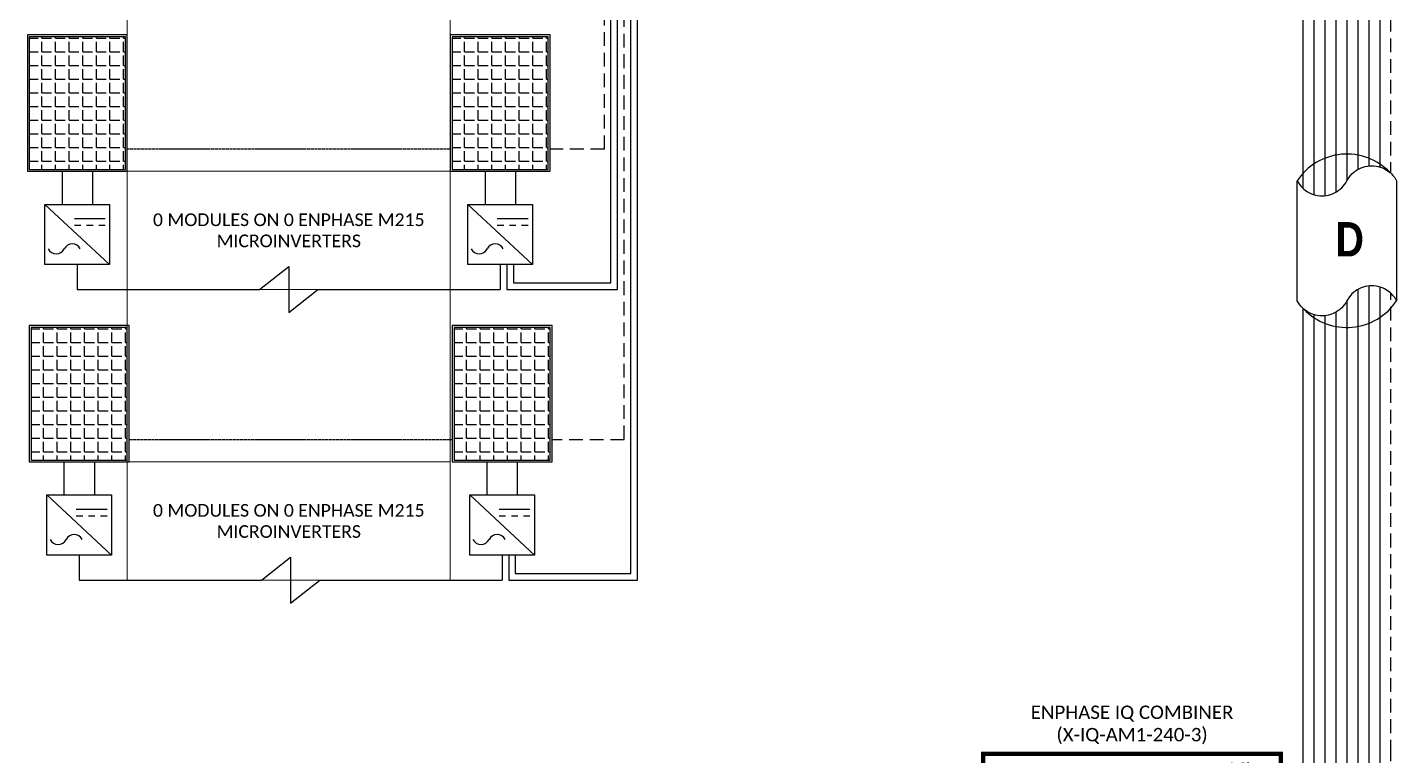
# Model space of a CAD drawing. Header units: feet. Extents: x 24463 to 25062, y 15298 to 15875.
# Drawn here: x 24687.9 to 25061.5, y 15496.9 to 15695.4 of the extents above; entities that cross this region are included whole.
import ezdxf

# ---------------------------------------------------------------- set-up
doc = ezdxf.new("R2010")
doc.units = ezdxf.units.FT
doc.header["$MEASUREMENT"] = 0
doc.linetypes.add('DASHED', pattern=[0.75, 0.5, -0.25])
doc.linetypes.add('HIDDEN', pattern=[0.375, 0.25, -0.125])
for name, color, linetype in [('E - MODULE', 7, 'Continuous'), ('ONE LINE BLOCKS', 7, 'Continuous'), ('TABLES', 7, 'Continuous'), ('TEXT', 7, 'Continuous'), ('Z - TITLEBLOCK TXT', 7, 'Continuous')]:
    doc.layers.add(name, color=color, linetype=linetype)
doc.styles.add('ONE LINE TXT', font='techb___.ttf')
doc.styles.get("Standard").update_dxf_attribs({"font": 'calibri.ttf'})

# ---------------------------------------------------------------- blocks, each defined once
blk = doc.blocks.new('*T27')
at = {"layer": 'Defpoints', "color": 8, "linetype": 'ByBlock', "lineweight": 0, "transparency": 16777216}
for p, q in [((0, 0), (88.16386767174117, 0)), ((0, 0), (0, -330.2104453285792)), ((88.16386767174117, 0), (88.16386767174117, -330.2104453285792)), ((0, -41.07609801769286), (88.16386767174117, -41.07609801769286)), ((0, -59.23865719003152), (88.16386767174117, -59.23865719003152)), ((0, -91.46009300948572), (88.16386767174117, -91.46009300948572)), ((0, -138.9917883161197), (88.16386767174117, -138.9917883161197)), ((0, -171.2132241355685), (88.16386767174117, -171.2132241355685)), ((0, -218.7449194422024), (88.16386767174117, -218.7449194422024)), ((0, -250.9663552616548), (88.16386767174117, -250.9663552616548)), ((0, -297.9890095091287), (88.16386767174117, -297.9890095091287)), ((0, -330.2104453285792), (88.16386767174117, -330.2104453285792))]:
    blk.add_line(p, q, dxfattribs=at)
at = {"color": 0, "linetype": 'Continuous', "transparency": 16777216, "char_height": 3.454398339822651, "width": 83.57399169750818, "attachment_point": 5}
for s, insert in [('{\\fCalibri|b0|i0|c0;SOLAR MODULES MOUNTED TO ROOF ON 0 ARRAYS^J0 - 0W MODULES^J0 - ENPHASE M215 MICROINVERTERS', (44.08193383587059, -20.53804900884643)), ('{\\fCalibri|b0|i0|c0;', (44.08193383587059, -50.15737760386401)), ('{\\fCalibri|b0|i0|c0;0 MODULES ON 0 ENPHASE M215 MICROINVERTERS', (44.08193383587059, -75.34937509975862)), ('{\\fCalibri|b0|i0|c0;', (44.08193383587059, -115.2259406628018)), ('{\\fCalibri|b0|i0|c0;0 MODULES ON 0 ENPHASE M215 MICROINVERTERS', (44.08193383587059, -155.1025062258432)), ('{\\fCalibri|b0|i0|c0;', (44.08193383587059, -194.9790717888845)), ('{\\fCalibri|b0|i0|c0;0 MODULES ON 0 ENPHASE M215 MICROINVERTERS', (44.08193383587059, -234.8556373519295)), ('{\\fCalibri|b0|i0|c0;', (44.08193383587059, -274.4776823853917)), ('{\\fCalibri|b0|i0|c0;0 MODULES ON 0 ENPHASE M215 MICROINVERTERS', (44.08193383587059, -314.0997274188539))]:
    blk.add_mtext(s, dxfattribs=dict(at, insert=insert))
blk = doc.blocks.new('*U24')
at = {"color": 7}
blk.add_wipeout([(-13.5741437177985, -16.35893752202906), (-13.574143717798504, 16.358937523127132), (-13.043193926316887, 15.491452446324232), (-13.043193926298278, 15.491452446296314), (-13.043193926298278, 15.491452446296314), (-12.573173934166997, 14.89306314283862), (-12.15619393923116, 14.450684018210936), (-11.781189138498382, 14.107131829761023), (-11.380345833768159, 13.789112994710145), (-10.745075029558253, 13.354632677244105), (-10.236323796422623, 13.07541902856628), (-9.68648835202235, 12.823988974860818), (-9.128535063469078, 12.622247929027168), (-8.548703194945647, 12.459266146270572), (-7.974217223778215, 12.346294834471692), (-7.390425431274021, 12.277318041655654), (-6.7831710891864265, 12.25449416280383), (-6.194825384101447, 12.277318041655654), (-5.595193895681183, 12.347718456689279), (-5.020806922632749, 12.461286771359305), (-4.436025149117663, 12.623487858060791), (-3.8910406115900478, 12.825412597078405), (-3.3374432394260793, 13.073765789859436), (-2.8186931982556, 13.361383401978074), (-2.3612229806574714, 13.66489047502131), (-2.042251104190255, 13.905482630524006), (-1.855243694318844, 14.05082986705252), (-1.3940115489337543, 14.465746859784431), (-1.0377173889888542, 14.85953913568131), (-0.6790472746322324, 15.300862024468636), (-0.32483207478391773, 15.801058580623696), (-1.3556907273184383e-12, 16.3589375230806), (0.32483207478353604, 16.916816465537508), (0.6790472746318498, 17.41701302169257), (1.037717388988468, 17.85833591047524), (1.3940115489333718, 18.25212818637212), (1.8552436943184614, 18.667045179108676), (2.042251104189871, 18.812392415632544), (2.3612229806570886, 19.05298457113524), (2.8186931982552172, 19.356491644183123), (3.3374432394233695, 19.644109256301768), (3.8910406115873357, 19.8924624490828), (4.43602514911728, 20.094387188100413), (5.020806922632369, 20.2565882748019), (5.595193895680798, 20.370156589471925), (6.194825384101063, 20.440557004505543), (6.783171089186043, 20.463380883357374), (7.390425431273638, 20.440557004505543), (7.974217223777832, 20.371580211689512), (8.548703194945263, 20.258608899890625), (9.128535063468696, 20.095627117129382), (9.68648835202197, 19.893886071300386), (10.236323796422242, 19.642456017594924), (10.745075029557873, 19.363242368917092), (11.380345833767779, 18.92876205145106), (11.781189138498, 18.61074321640018), (12.156193939230775, 18.26719102795027), (12.573173934166613, 17.824811903322576), (13.043193926297894, 17.22642259986489), (13.043193926297894, 17.22642259986489), (13.043193926316503, 17.226422599836972), (13.574143717800448, 16.358937523029418), (13.57414371780278, -16.358937523122478), (13.043193926321162, -15.491452446324228), (13.043193926304879, -15.49145244629631), (13.043193926304879, -15.49145244629631), (12.5731739341736, -14.893063142838624), (12.156193939237763, -14.450684018210936), (11.781189138502658, -14.107131829761023), (11.380345833774761, -13.789112994710141), (10.74507502956253, -13.354632677244108), (10.2363237964269, -13.07541902856628), (9.686488352026627, -12.823988974860818), (9.12853506347568, -12.622247929027164), (8.548703194952248, -12.459266146265922), (7.974217223782491, -12.346294834467038), (7.390425431280622, -12.277318041651004), (6.7831710891907, -12.254494162799176), (6.194825384105721, -12.277318041651004), (5.595193895687783, -12.347718456689279), (5.020806922637027, -12.461286771359305), (4.436025149121938, -12.623487858060788), (3.8910406115943204, -12.825412597078405), (3.337443239430354, -13.073765789854779), (2.8186931982598757, -13.361383401973423), (2.3612229806617426, -13.66489047502131), (2.042251104196855, -13.905482630524006), (1.8552436943231199, -14.050829867052524), (1.3940115489380267, -14.465746859784431), (1.0377173889931275, -14.859539135681306), (0.6790472746365038, -15.300862024468636), (0.32483207479051973, -15.801058580623696), (5.6271003734368475e-12, -16.358937523080602), (-0.32483207477926024, -16.916816465537504), (-0.6790472746275731, -17.41701302168791), (-1.0377173889818672, -17.858335910475244), (-1.394011548929095, -18.25212818637212), (-1.8552436943118593, -18.66704517910868), (-2.0422511041855955, -18.812392415632544), (-2.361222980652812, -19.05298457113524), (-2.8186931982509407, -19.356491644183127), (-3.3374432394190965, -19.644109256301768), (-3.8910406115830583, -19.892462449078145), (-4.436025149113005, -20.09438718809576), (-5.020806922625766, -20.256588274801896), (-5.595193895676523, -20.370156589471925), (-6.194825384096788, -20.440557004505546), (-6.783171089181765, -20.463380883357374), (-7.39042543126936, -20.440557004505546), (-7.97421722377123, -20.371580211689512), (-8.54870319494099, -20.258608899890625), (-9.128535063464422, -20.095627117129386), (-9.686488352017697, -19.893886071295732), (-10.23632379641797, -19.64245601759027), (-10.745075029553593, -19.363242368917096), (-11.380345833763503, -18.92876205144641), (-11.7811891384914, -18.610743216400177), (-12.156193939226501, -18.267191027950265), (-12.573173934162341, -17.824811903317926), (-13.043193926293618, -17.226422599860236), (-13.043193926293618, -17.226422599860236), (-13.043193926312231, -17.22642259983232), (-13.574143717793845, -16.358937523034072)], dxfattribs=at)
blk.add_lwpolyline([(-13.57414371779851, 16.35893752312722), (-13.04319392629864, 15.49145244629655), (-13.04319392629864, 15.49145244629655), (-13.04319392629864, 15.49145244629655), (-12.57317393416614, 14.89306314283849), (-12.15619393923006, 14.45068401821107), (-11.7811891384964, 14.10713182976067), (-11.38034583376735, 13.78911299470926), (-10.74507502955663, 13.35463267724354), (-10.23632379642116, 13.07541902856617), (-9.686488352020639, 12.82398897486069), (-9.128535063468263, 12.62224792902688), (-8.548703194944565, 12.45926614627073), (-7.974217223776038, 12.3462948344707), (-7.390425431273096, 12.27731804165575), (-6.783171089184721, 12.25449416280322), (-6.194825384100044, 12.27731804165575), (-5.59519389568012, 12.3477184566892), (-5.020806922630686, 12.46128677135894), (-4.436025149116124, 12.62348785805987), (-3.891040611587371, 12.82541259707779), (-3.337443239423371, 13.07376578985879), (-2.818693198254317, 13.36138340197761), (-2.361222980655676, 13.66489047502098), (-2.042251104189113, 13.90548263052381), (-1.855243694316886, 14.05082986705246), (-1.394011548932359, 14.46574685978404), (-1.037717388986624, 14.85953913568085), (-0.6790472746309291, 15.30086202446779), (-0.3248320747827013, 15.80105858062307), (-3.63241381930548e-15, 16.3589375230796), (0.3248320747826939, 16.91681646553753), (0.6790472746309218, 17.41701302169281), (1.037717388992219, 17.85833591047555), (1.394011548932352, 18.25212818637235), (1.855243694322481, 18.66704517910813), (2.042251104189105, 18.81239241563258), (2.361222980661272, 19.05298457113541), (2.818693198254309, 19.35649164418299), (3.337443239423364, 19.64410925630181), (3.891040611587365, 19.89246244908281), (4.436025149121718, 20.09438718810073), (5.020806922636281, 20.25658827480166), (5.595193895680112, 20.3701565894714), (6.194825384100037, 20.44055700450485), (6.783171089190317, 20.46338088335738), (7.390425431273089, 20.44055700450485), (7.974217223781634, 20.3715802116885), (8.548703194944558, 20.25860889988986), (9.128535063468256, 20.09562711712952), (9.686488352026235, 19.89388607129991), (10.23632379642116, 19.64245601759442), (10.74507502956223, 19.36324236891706), (11.38034583376734, 18.92876205145134), (11.781189138502, 18.61074321639993), (12.15619393923006, 18.26719102794952), (12.57317393416613, 17.8248119033221), (13.04319392629864, 17.22642259986405), (13.04319392631544, 17.22642259983603), (13.04319392631544, 17.22642259983603), (13.57414371780411, 16.35893752302918), (13.57414371780411, -16.35893752312302), (13.04319392630424, -15.49145244629655), (13.04319392630424, -15.49145244629655), (13.04319392630424, -15.49145244629655), (12.57317393417734, -14.89306314283849), (12.15619393924127, -14.45068401821107), (11.78118913850201, -14.10713182976067), (11.38034583377855, -13.78911299471066), (10.74507502956223, -13.35463267724494), (10.23632379642677, -13.07541902856617), (9.68648835202624, -12.82398897486069), (9.128535063479468, -12.62224792902688), (8.54870319495577, -12.45926614626653), (7.974217223781642, -12.3462948344679), (7.390425431284301, -12.27731804165155), (6.783171089190324, -12.25449416279902), (6.194825384105646, -12.27731804165155), (5.595193895691327, -12.3477184566892), (5.020806922636289, -12.46128677136034), (4.436025149121726, -12.62348785806127), (3.891040611598577, -12.82541259707919), (3.337443239434577, -13.07376578985459), (2.818693198259919, -13.36138340197341), (2.361222980661279, -13.66489047502098), (2.042251104200318, -13.90548263052381), (1.855243694322489, -14.05082986705246), (1.394011548937962, -14.46574685978544), (1.037717388992226, -14.85953913568225), (0.6790472746365321, -15.30086202446919), (0.3248320747939069, -15.80105858062447), (5.606489760727029e-12, -16.358937523081), (-0.3248320747770911, -16.91681646553753), (-0.6790472746253191, -17.41701302168861), (-1.037717388981014, -17.85833591047555), (-1.394011548926749, -18.25212818637235), (-1.855243694311276, -18.66704517910953), (-2.042251104183503, -18.81239241563258), (-2.361222980650066, -19.05298457113541), (-2.818693198248706, -19.35649164418299), (-3.337443239417761, -19.64410925630181), (-3.891040611581761, -19.89246244907861), (-4.436025149110513, -20.09438718809653), (-5.020806922625075, -20.25658827480166), (-5.595193895674509, -20.3701565894728), (-6.194825384094433, -20.44055700450624), (-6.783171089179111, -20.46338088335738), (-7.390425431267486, -20.44055700450624), (-7.974217223770429, -20.3715802116899), (-8.548703194938954, -20.25860889989126), (-9.128535063462653, -20.09562711712952), (-9.686488352015028, -19.8938860712957), (-10.23632379641555, -19.64245601759022), (-10.74507502955102, -19.36324236891706), (-11.38034583376174, -18.92876205144714), (-11.78118913849079, -18.61074321639993), (-12.15619393922445, -18.26719102795093), (-12.57317393416053, -17.8248119033179), (-13.04319392629303, -17.22642259986124), (-13.04319392630984, -17.22642259983323), (-13.04319392630984, -17.22642259983323), (-13.5741437177929, -16.35893752303478), (-13.5741437177985, -16.35893752202906)], close=True, dxfattribs=at)
at = {"color": 7, "linetype": 'Continuous'}
for centre, start, end in [((2.801265485337827e-11, 7.349339385684367), 43.97323896271038, 146.4264841729499), ((-2.240979750647054e-11, -7.349339385681565), 223.9732389627104, 326.4264841729498)]:
    blk.add_arc(centre, 16.29202983886421, start, end, dxfattribs=at)
at = {"color": 1, "linetype": 'Continuous', "insert": (-3.094256580119691, 5.097193794947088), "char_height": 9.383282677011772, "attachment_point": 1, "style": 'ONE LINE TXT'}
blk.add_mtext_dynamic_manual_height_columns('{\\W1;\\C256;D}', width=0.138532783265864, gutter_width=2.131672445536665, heights=[0], dxfattribs=at)
blk = doc.blocks.new('ENPHASE COMBINER 4 CKT')
h = blk.add_hatch(color=1)
h.dxf.hatch_style = 1
h.paths.add_polyline_path([(80.12294439614925, 122.7809339345404), (80.89259607750864, 122.7809339345404), (80.89259607750864, 119.7035364200092), (80.12294439614925, 119.7035364200092)])
h.paths.add_polyline_path([(75.8433378523041, 123.1046861636169), (76.6129895336635, 123.1046861636169), (76.6129895336635, 119.3747755326003), (75.8433378523041, 119.3747755326003)])
at = {"layer": 'ONE LINE BLOCKS', "linetype": 'Continuous'}
h = blk.add_hatch(color=1, dxfattribs=at)
h.dxf.hatch_style = 1
edge = h.paths.add_edge_path()
edge.add_arc((52.79751627004589, 104.4065648462529), 0.2909504558996183, 0, 360)
h = blk.add_hatch(color=1, dxfattribs=at)
h.dxf.hatch_style = 1
edge = h.paths.add_edge_path()
edge.add_arc((59.47412558006181, 104.4065648462529), 0.2909504558996183, 0, 360)
h = blk.add_hatch(color=1, dxfattribs=at)
h.dxf.hatch_style = 1
edge = h.paths.add_edge_path()
edge.add_arc((52.79751627004589, 101.0276179600878), 0.2909504558996183, 0, 360)
h = blk.add_hatch(color=1, dxfattribs=at)
h.dxf.hatch_style = 1
edge = h.paths.add_edge_path()
edge.add_arc((59.47412558006181, 101.0276179600878), 0.2909504558996183, 0, 360)
h = blk.add_hatch(color=1, dxfattribs=at)
h.dxf.hatch_style = 1
edge = h.paths.add_edge_path()
edge.add_arc((52.79751627033693, 89.84624690518467), 0.2909504558996183, 0, 360)
h = blk.add_hatch(color=1, dxfattribs=at)
h.dxf.hatch_style = 1
edge = h.paths.add_edge_path()
edge.add_arc((59.4741255803383, 89.84624690518467), 0.2909504558996183, 0, 360)
h = blk.add_hatch(color=1, dxfattribs=at)
h.dxf.hatch_style = 1
edge = h.paths.add_edge_path()
edge.add_arc((52.79751627033693, 86.4673000190196), 0.2909504558996183, 0, 360)
h = blk.add_hatch(color=1, dxfattribs=at)
h.dxf.hatch_style = 1
edge = h.paths.add_edge_path()
edge.add_arc((59.4741255803383, 86.4673000190196), 0.2909504558996183, 0, 360)
h = blk.add_hatch(color=1, dxfattribs=at)
h.dxf.hatch_style = 1
edge = h.paths.add_edge_path()
edge.add_arc((52.79751627033693, 75.2859289642256), 0.2909504558996183, 0, 360)
h = blk.add_hatch(color=1, dxfattribs=at)
h.dxf.hatch_style = 1
edge = h.paths.add_edge_path()
edge.add_arc((59.4741255803383, 75.2859289642256), 0.2909504558996183, 0, 360)
h = blk.add_hatch(color=1, dxfattribs=at)
h.dxf.hatch_style = 1
edge = h.paths.add_edge_path()
edge.add_arc((52.79751627033693, 71.90698207806054), 0.2909504558996183, 0, 360)
h = blk.add_hatch(color=1, dxfattribs=at)
h.dxf.hatch_style = 1
edge = h.paths.add_edge_path()
edge.add_arc((59.4741255803383, 71.90698207806054), 0.2909504558996183, 0, 360)
h = blk.add_hatch(color=1, dxfattribs=at)
h.dxf.hatch_style = 1
edge = h.paths.add_edge_path()
edge.add_arc((52.79751627033693, 60.72561102326654), 0.2909504558996183, 0, 360)
h = blk.add_hatch(color=1, dxfattribs=at)
h.dxf.hatch_style = 1
edge = h.paths.add_edge_path()
edge.add_arc((59.4741255803383, 60.72561102326654), 0.2909504558996183, 0, 360)
h = blk.add_hatch(color=1, dxfattribs=at)
h.dxf.hatch_style = 1
edge = h.paths.add_edge_path()
edge.add_arc((52.79751627033693, 57.34666413710147), 0.2909504558996183, 0, 360)
h = blk.add_hatch(color=1, dxfattribs=at)
h.dxf.hatch_style = 1
edge = h.paths.add_edge_path()
edge.add_arc((59.4741255803383, 57.34666413710147), 0.2909504558996183, 0, 360)
h = blk.add_hatch(color=1, dxfattribs=at)
h.dxf.hatch_style = 1
edge = h.paths.add_edge_path()
edge.add_arc((52.79751627033693, 46.16529308230383), 0.2909504558996183, 0, 360)
h = blk.add_hatch(color=1, dxfattribs=at)
h.dxf.hatch_style = 1
edge = h.paths.add_edge_path()
edge.add_arc((59.4741255803383, 46.16529308230383), 0.2909504558996183, 0, 360)
h = blk.add_hatch(color=1, dxfattribs=at)
h.dxf.hatch_style = 1
edge = h.paths.add_edge_path()
edge.add_arc((52.79751627033693, 42.78634619613877), 0.2909504558996183, 0, 360)
h = blk.add_hatch(color=1, dxfattribs=at)
h.dxf.hatch_style = 1
edge = h.paths.add_edge_path()
edge.add_arc((59.4741255803383, 42.78634619613877), 0.2909504558996183, 0, 360)
at = {"color": 7, "linetype": 'Continuous'}
for p, q in [((95.28772529914477, 165.1621127721846), (95.28772529933485, 89.8462469047081)), ((101.2877252991441, 165.1621127721846), (101.287725299364, 75.2859289637563)), ((107.287725299145, 165.1621127721846), (107.2877252994076, 60.72561102280088)), ((113.2877252991457, 165.1621127721846), (113.2877252994513, 46.16529308224199)), ((39.94475083751604, 104.4065648463147), (39.94475083751604, 89.84624690518831)), ((39.94475083723955, 89.84624690495912), (39.94475083738507, 104.4065648459509)), ((48.60108009217947, 104.4065648462529), (39.94475083723955, 104.4065648462529)), ((39.94475083723955, 104.4065648462529), (39.94475083723955, 89.84624690512646)), ((48.60108009245596, 89.84624690502096), (39.94475083751604, 89.84624690502096)), ((39.94475083751604, 89.84624690502096), (39.94475083751604, 75.28592896389819)), ((39.94475083751604, 89.84624690518831), (39.94475083751604, 89.84624690502096)), ((39.94475083723955, 89.84624690512646), (39.94475083723955, 89.84624690495912)), ((95.28772529933485, 89.8462469047081), (63.67056175821926, 89.8462469046899)), ((48.60108009245596, 75.28592896389819), (39.94475083751604, 75.28592896389819)), ((39.94475083751604, 75.28592896389819), (39.94475083751604, 60.72561102277177)), ((101.287725299364, 75.28592896375994), (63.67056175821926, 75.28592896373084)), ((48.60108009245596, 60.72561102277177), (39.94475083751604, 60.72561102277177)), ((39.94475083751604, 60.72561102277177), (39.94475083751604, 46.16529308164536)), ((107.2877252994076, 60.72561102280451), (63.67056175821926, 60.72561102277177)), ((29.53408595873043, 46.16529308164536), (1.335770017059986, 46.16529308164536)), ((1.335770017059986, 46.16529308164536), (1.335770017089089, 8.999999999996362)), ((48.60108009245596, 46.16529308164536), (37.77298121034983, 46.16529308164536)), ((113.2877252994513, 46.16529308234021), (63.67056175821926, 46.16529308230383)), ((1.335770017089089, 8.999999999996362), (0, 8.999999999996362))]:
    blk.add_line(p, q, dxfattribs=at)
at = {"color": 10, "linetype": 'Continuous'}
for p, q in [((98.28772529914659, 165.1621127721846), (98.2877252993203, 86.46730001854303)), ((104.287725299145, 165.1621127721846), (104.287725299364, 71.90698207758032)), ((110.2877252991454, 165.1621127721846), (110.2877252993931, 57.3466641366249)), ((116.2877252991448, 165.1621127721846), (116.2877252994222, 42.78634619605509)), ((71.50443647209613, 118.7194143753768), (71.50443647209613, 129.0722025027208)), ((73.05310102897056, 101.0276179600878), (73.05310102897056, 130.6208670596025)), ((33.65353358458378, 86.4673000188559), (33.65353358458378, 101.0276179599823)), ((35.82530321166269, 101.0276179601497), (33.65353358458378, 101.0276179601497)), ((33.65353358445282, 101.0276179601533), (33.6535335843073, 86.46730001879405)), ((33.6535335843073, 86.4673000189614), (33.6535335843073, 101.0276179600878)), ((44.0641984630056, 101.0276179600878), (48.60108009217947, 101.0276179600878)), ((63.67056175794278, 101.0276179600878), (73.05310102897056, 101.0276179600878)), ((33.65353358458378, 71.90698207773312), (33.65353358458378, 86.4673000188559)), ((35.82530321166269, 86.4673000188559), (33.65353358458378, 86.4673000188559)), ((44.06419846328208, 86.4673000188559), (48.60108009245596, 86.4673000188559)), ((98.2877252993203, 86.46730001853939), (63.67056175821926, 86.46730001852484)), ((33.65353358458378, 57.34666413660671), (33.65353358458378, 71.90698207773312)), ((35.82530321166269, 71.90698207773312), (33.65353358458378, 71.90698207773312)), ((44.06419846328208, 71.90698207773312), (48.60108009245596, 71.90698207773312)), ((104.287725299364, 71.90698207758032), (63.67056175821926, 71.90698207756577)), ((33.65353358458378, 42.78634619548029), (33.65353358458378, 57.34666413660671)), ((35.82530321166269, 57.34666413660671), (33.65353358458378, 57.34666413660671)), ((44.06419846328208, 57.34666413660671), (48.60108009245596, 57.34666413660671)), ((110.2877252993931, 57.3466641366249), (63.67056175821926, 57.34666413660671)), ((33.65353358458378, 42.78634619548029), (4.62992126334575, 42.78634619548029)), ((4.62992126334575, 5.999999999992724), (4.62992126334575, 42.78634619548029)), ((33.65353358458378, 42.78634619548029), (48.60108009245596, 42.78634619548029)), ((116.2877252994367, 42.78634619616059), (63.67056175821926, 42.78634619613877)), ((0, 5.999999999992724), (4.62992126334575, 5.999999999992724))]:
    blk.add_line(p, q, dxfattribs=at)
at = {"linetype": 'Continuous'}
for p, q in [((71.50443647209613, 104.4065648462529), (71.50443647209613, 129.0722025027208)), ((73.05310102897056, 121.2389651663871), (74.10974733570765, 121.2389651663871)), ((63.67056175794278, 104.4065648462529), (71.50443647209613, 104.4065648462529))]:
    blk.add_line(p, q, dxfattribs=at)
at = {"color": 253, "linetype": 'Continuous'}
for p, q in [((82.62618659410509, 121.2389651663871), (83.68283290084219, 121.2389651663871)), ((83.68283290084219, 82.78370206653562), (83.6828329009295, 76.77567919496141)), ((83.68283290104591, 68.22338412525642), (83.68283290113322, 62.21536125368948)), ((83.68283290084219, 53.66306618427552), (83.6828329009586, 47.65504331270131)), ((83.68283290111867, 14.70725924327053), (80.31544179387856, 14.70725924327053)), ((83.68283290113322, 2.999999999996362), (83.68283290113322, 14.6357923779542)), ((0, 2.999999999992724), (83.68283290113322, 2.999999999996362))]:
    blk.add_line(p, q, dxfattribs=at)
at = {"linetype": 'Continuous', "flags": 128}
for points in [[(29.00265750427207, 141.7425102627349), (26.32576006944873, 141.7425102627349), (26.32576006944873, 135.2668607309024), (20.16974067485717, 135.2668607309024)], [(29.00265750418475, 137.6035858927571), (27.26779325721145, 137.6035858927571), (27.26779325721145, 133.7181961738534), (20.9075920752075, 133.7181961738534)], [(29.0026575041411, 133.4646615231541), (28.20982644497417, 133.4646615231541), (28.20982644497417, 132.1695316168043), (20.54011548825656, 132.1695316168043)], [(29.00265750405379, 125.1868127834896), (27.26779325721145, 125.1868127834896), (27.26779325721145, 129.0722025027208), (18.25272111897357, 129.0722025027208)], [(29.00265750409744, 129.3257371533255), (28.20982644497417, 129.3257371533255), (28.20982644497417, 130.6208670596025), (18.78640186149278, 130.6208670596025)], [(29.00265750396647, 121.0478884135737), (26.32576006944873, 121.0478884136137), (26.32576006944873, 127.5235379458391), (18.80066217720741, 127.5235379458391)], [(64.27149907180865, 125.1868127834896), (66.00636331865098, 125.1868127834896), (66.00636331865098, 129.0722025027208), (68.70101898282883, 129.0722025027208)], [(71.50443647209613, 129.0722025027208), (68.70101898287248, 129.0722025027208)]]:
    blk.add_lwpolyline(points, dxfattribs=at)
at = {"color": 253, "linetype": 'Continuous', "flags": 128}
for points in [[(64.27149907172134, 133.4646615231541), (65.06433013088827, 133.4646615231541), (65.06433013088827, 132.1695316168043), (68.70101898282883, 132.1695316168043)], [(68.70101898287248, 132.1695316168043), (83.68283290084219, 132.1695316168043), (83.68283290084219, 91.33599713600051)], [(80.31544179387856, 36.45962486734788), (83.68283290113322, 36.45962486734788), (83.68283290113322, 39.10274824293811)]]:
    blk.add_lwpolyline(points, dxfattribs=at)
at = {"color": 10, "linetype": 'Continuous', "flags": 128}
for points in [[(64.27149907176499, 129.3257371533255), (65.06433013088827, 129.3257371533255), (65.06433013088827, 130.6208670596025), (68.70101898282883, 130.6208670596025)], [(73.05310102897056, 130.6208670596025), (68.70101898287248, 130.6208670596025)]]:
    blk.add_lwpolyline(points, dxfattribs=at)
at = {"color": 1}
for points in [[(82.62618659410509, 123.7660828801781), (74.10974733570765, 123.7660828801781), (74.10974733570765, 118.7118474525996), (82.62618659410509, 118.7118474525996)], [(75.8433378523041, 123.1046861636169), (76.6129895336635, 123.1046861636169), (76.6129895336635, 119.3747755326003), (75.8433378523041, 119.3747755326003)], [(80.12294439614925, 122.7809339345404), (80.89259607750864, 122.7809339345404), (80.89259607750864, 119.7035364200092), (80.12294439614925, 119.7035364200092)]]:
    blk.add_lwpolyline(points, close=True, dxfattribs=at)
at = {"linetype": 'Continuous'}
for centre, start, end in [((18.43041443452239, 133.4880651943386), 297.6639225845164, 62.33607741548364), ((20.74054928311671, 129.0811667037706), 117.6639225845164, 242.3360774154836)]:
    blk.add_arc(centre, 2.487844314100782, start, end, dxfattribs=at)
at = {"color": 10, "linetype": 'Continuous'}
for centre in [(39.94475083751604, 98.86816737635309), (39.94475083751604, 84.30784943506296), (39.94475083751604, 69.74753149393655), (39.94475083751604, 55.18721355281014)]:
    blk.add_arc(centre, 4.651137018526943, 27.66392258451638, 152.3360774154836, dxfattribs=at)
at = {"color": 253, "linetype": 'Continuous'}
for centre in [(87.26098080087104, 87.05984960126443), (87.26098080087104, 72.4995316601453), (87.26098080087104, 57.93921371869874), (87.26098080090014, 43.37889577788519)]:
    blk.add_arc(centre, 5.575713419222151, 129.9215498685239, 230.0784501314761, dxfattribs=at)
at = {"color": 7, "linetype": 'Continuous'}
blk.add_arc((33.65353358458378, 44.00584249801614), 4.651137018526943, 27.66392258451638, 152.3360774154836, dxfattribs=at)
at = {"layer": 'E - MODULE', "color": 10, "linetype": 'DASHED', "ltscale": 10}
for points in [[(16.53566520762979, 115.7593352005133), (16.53566520762979, 152.358845447925), (12.0960820659966, 152.358845447925), (12.0960820659966, 115.7593352005133)], [(71.71861526661087, 39.69672696405542), (71.71861526661087, 92.9358661367769), (76.90218559280038, 92.9358661367769), (76.90218559280038, 39.69672696405542)]]:
    blk.add_lwpolyline(points, close=True, dxfattribs=at)
at = {"layer": 'ONE LINE BLOCKS', "lineweight": 50}
for p, q in [((8.036370043104398, 156.4590646480101), (89.28772529914568, 156.4590646480101)), ((24.57313759301906, 147.0860507033321), (68.70101898285793, 147.0860507033722))]:
    blk.add_line(p, q, dxfattribs=at)
for points, const_width in [([(8.036370043409988, 6.005810639115225), (8.036370043104398, 165.1621127732869), (89.28772529914568, 165.1621127732869), (89.28772529945127, 6.005810639115225)], 1.185332763664635), ([(68.70101898288704, 116.2091453192625), (68.70101898285793, 152.1987752751666), (24.5731375930045, 152.198775275232), (24.57313759304816, 116.2091453193279)], 1.127694050973034)]:
    blk.add_lwpolyline(points, close=True, dxfattribs=dict(at, const_width=const_width))
at = {"layer": 'TEXT', "color": 92, "linetype": 'HIDDEN', "ltscale": 15}
for p, q in [((119.2877252994513, 3.892637323588133e-10), (119.2877252991448, 165.1621127721846)), ((85.8579750090721, 82.78370206653562), (85.85797500918852, 76.77567919496141)), ((85.85797500927583, 68.22338412525642), (85.85797500939225, 62.21536125368948)), ((85.85797500910121, 53.66306618427552), (85.85797500921763, 47.65504331270131)), ((14.30860661939369, 18.9855455710458), (40.9861538932746, 18.98554557104944)), ((40.9861538932746, 0), (40.9861538932746, 18.9855455710458)), ((22.14187300650519, 14.63507244607899), (14.30860661939369, 14.63507244607899)), ((22.14187300650519, 0), (22.14187300650519, 14.63507244607899)), ((0, 0), (22.14187300650519, 0)), ((40.9861538932746, 0), (119.2877252994513, 0))]:
    blk.add_line(p, q, dxfattribs=at)
at = {"layer": 'TEXT', "color": 92, "linetype": 'HIDDEN', "ltscale": 15, "flags": 128}
for points in [[(64.27149907180865, 137.603585892859), (66.00636331865098, 137.603585892859), (66.00636331865098, 133.7181961736278), (68.70101898282883, 133.7181961736278)], [(68.70101898287248, 133.7181961736278), (85.85797500908666, 133.7181961736242), (85.85797500908666, 91.33599713598596)], [(85.85797500939225, 39.10274824291264), (85.85797500936314, 8.518736889353022), (45.33662701808498, 8.518736889353022), (45.33662701808498, 23.33601869584891), (14.30860661939369, 23.33601869584891)]]:
    blk.add_lwpolyline(points, dxfattribs=at)
at = {"layer": 'TEXT', "color": 92, "flags": 128}
for points in [[(17.40091172550456, 38.50128036672686), (17.39694133991725, 34.99799509015429)], [(15.05590299883625, 34.99799509015429), (19.73797968117287, 34.99799509015429)], [(18.92656458439888, 34.1305662598752), (15.86731809552293, 34.1305662598752)], [(18.11514948771219, 33.26313742927596), (16.67873319223872, 33.26313742927596)]]:
    blk.add_lwpolyline(points, dxfattribs=at)
at = {"layer": 'TEXT', "color": 92, "linetype": 'HIDDEN', "ltscale": 15}
for centre in [(89.43612290913006, 87.05984960126443), (89.43612290913006, 72.4995316601453), (89.43612290913006, 57.93921371869874), (89.43612290913006, 43.37889577788519)]:
    blk.add_arc(centre, 5.575713419222151, 129.9215498685239, 230.0784501314761, dxfattribs=at)
at = {"layer": 'Z - TITLEBLOCK TXT', "color": 1, "linetype": 'Continuous'}
for p, q in [((33.32065006873745, 144.2126100572386), (29.00265750431572, 144.2126100569913)), ((29.00265750431572, 144.2126100569913), (29.00265750393737, 118.5777886193537)), ((33.32065006843186, 118.5777886191281), (33.32065006873745, 144.2126100572386)), ((59.95350650716864, 140.0736856874064), (64.27149907159037, 140.073685687159)), ((59.95350650738692, 122.7167129889604), (59.95350650716864, 140.0736856874064)), ((64.27149907159037, 140.073685687159), (64.27149907188141, 122.7167129891859)), ((64.27149907188141, 122.7167129891859), (59.95350650738692, 122.7167129889604)), ((29.00265750393737, 118.5777886193537), (33.32065006843186, 118.5777886191281)), ((9.769912763993489, 12.03872087958734), (9.769912763993489, 38.98378963707364)), ((9.769912763993489, 38.98378963707364), (14.30860661939369, 38.98378963707364)), ((14.30860661939369, 38.98378963707364), (14.30860661939369, 12.03872087958734)), ((75.77674793859478, 12.11090767685164), (75.77674793859478, 39.05597643359215)), ((75.77674793859478, 39.05597643359215), (80.31544179387856, 39.05597643359215)), ((80.31544179387856, 39.05597643359215), (80.31544179387856, 12.11090767685164)), ((14.30860661939369, 12.03872087958734), (9.769912763993489, 12.03872087958734)), ((80.31544179387856, 12.11090767685164), (75.77674793859478, 12.11090767685164))]:
    blk.add_line(p, q, dxfattribs=at)
at = {"layer": 'Z - TITLEBLOCK TXT', "color": 4, "linetype": 'Continuous'}
for p, q in [((31.90943707322003, 140.9947269759905), (30.41387049955665, 142.4902935494792)), ((31.90943707322003, 136.8558026061219), (30.41387049955665, 138.3513691796106)), ((61.3647195026424, 136.8558026061219), (62.86028607630578, 138.3513691796106)), ((31.90943707310362, 132.7168782362787), (30.41387049960031, 134.2124448097893)), ((61.36471950275882, 132.7168782362787), (62.86028607626213, 134.2124448097893)), ((31.90943707314727, 128.5779538664501), (30.41387049961486, 130.0735204402008)), ((61.36471950271516, 128.5779538664501), (62.86028607624758, 130.0735204402008)), ((31.90943707319093, 124.4390294966288), (30.41387049949844, 125.9345960703577)), ((61.36471950267151, 124.4390294966288), (62.86028607636399, 125.9345960703577)), ((31.90943707319093, 120.3001051267529), (30.41387049949844, 121.7956717004818)), ((12.82526368752588, 37.17344206615235), (11.25325569603592, 35.60143407451687)), ((78.83209886209806, 37.245628863413), (77.26009087063721, 35.67362087177753)), ((12.82526368752588, 32.82296894135288), (11.25325569603592, 31.25096094988112)), ((78.83209886201075, 32.89515573852987), (77.2600908705499, 31.32314774689439)), ((12.82526368752588, 28.47249581638607), (11.25325569603592, 26.90048782491431)), ((78.83209886201075, 28.54468261356305), (77.2600908705499, 26.97267462209129)), ((12.82526368752588, 24.12202269174668), (11.25325569603592, 22.55001470027491)), ((78.83209886201075, 24.19420948875995), (77.2600908705499, 22.62220149712448)), ((12.82526368752588, 19.77154956678351), (11.25325569603592, 18.1995415753081)), ((78.83209886201075, 19.84373636379678), (77.2600908705499, 18.27172837248872)), ((12.82526368752588, 15.42107644214411), (11.25325569603592, 13.84906845050864)), ((78.83209886201075, 15.49326323899368), (77.2600908705499, 13.92125524752191))]:
    blk.add_line(p, q, dxfattribs=at)
at = {"layer": 'Z - TITLEBLOCK TXT', "color": 1, "linetype": 'Continuous', "flags": 128}
for points in [[(48.60108009217947, 104.4065648462529), (52.79751627004589, 104.4065648462529)], [(48.60108009217947, 104.4065648462529), (52.79751627004589, 104.4065648462529)], [(48.60108009217947, 101.0276179600878), (52.79751627004589, 101.0276179600878)], [(48.60108009217947, 101.0276179600878), (52.79751627004589, 101.0276179600878)], [(59.47412558006181, 104.4065648462529), (63.67056175794278, 104.4065648462529)], [(59.47412558006181, 101.0276179600878), (63.67056175794278, 101.0276179600878)], [(48.60108009245596, 89.84624690518467), (52.79751627033693, 89.84624690518467)], [(48.60108009245596, 89.84624690518467), (52.79751627033693, 89.84624690518467)], [(59.4741255803383, 89.84624690518467), (63.67056175821926, 89.84624690518467)], [(48.60108009245596, 86.4673000190196), (52.79751627033693, 86.4673000190196)], [(48.60108009245596, 86.4673000190196), (52.79751627033693, 86.4673000190196)], [(59.4741255803383, 86.4673000190196), (63.67056175821926, 86.4673000190196)], [(48.60108009245596, 75.2859289642256), (52.79751627033693, 75.2859289642256)], [(48.60108009245596, 75.2859289642256), (52.79751627033693, 75.2859289642256)], [(59.4741255803383, 75.2859289642256), (63.67056175821926, 75.2859289642256)], [(48.60108009245596, 71.90698207806054), (52.79751627033693, 71.90698207806054)], [(48.60108009245596, 71.90698207806054), (52.79751627033693, 71.90698207806054)], [(59.4741255803383, 71.90698207806054), (63.67056175821926, 71.90698207806054)], [(48.60108009245596, 60.72561102326654), (52.79751627033693, 60.72561102326654)], [(48.60108009245596, 60.72561102326654), (52.79751627033693, 60.72561102326654)], [(59.4741255803383, 60.72561102326654), (63.67056175821926, 60.72561102326654)], [(48.60108009245596, 57.34666413710147), (52.79751627033693, 57.34666413710147)], [(48.60108009245596, 57.34666413710147), (52.79751627033693, 57.34666413710147)], [(59.4741255803383, 57.34666413710147), (63.67056175821926, 57.34666413710147)], [(48.60108009245596, 46.16529308230383), (52.79751627033693, 46.16529308230383)], [(48.60108009245596, 46.16529308230383), (52.79751627033693, 46.16529308230383)], [(59.4741255803383, 46.16529308230383), (63.67056175821926, 46.16529308230383)], [(48.60108009245596, 42.78634619613877), (52.79751627033693, 42.78634619613877)], [(48.60108009245596, 42.78634619613877), (52.79751627033693, 42.78634619613877)], [(59.4741255803383, 42.78634619613877), (63.67056175821926, 42.78634619613877)]]:
    blk.add_lwpolyline(points, dxfattribs=at)
at = {"layer": 'Z - TITLEBLOCK TXT', "color": 4, "linetype": 'Continuous'}
for centre, radius in [((31.16165378649021, 141.7425102626257), 1.05752526602515), ((31.16165378649021, 137.6035858927571), 1.05752526602515), ((62.11250278937223, 137.6035858927571), 1.05752526602515), ((31.16165378634469, 133.4646615231541), 1.05752526602515), ((62.11250278951775, 133.4646615231541), 1.05752526602515), ((31.16165378638834, 129.3257371533255), 1.05752526602515), ((62.11250278947409, 129.3257371533255), 1.05752526602515), ((31.161653786432, 125.1868127835041), 1.05752526602515), ((62.11250278943044, 125.1868127835041), 1.05752526602515), ((31.161653786432, 121.0478884136282), 1.05752526602515), ((12.0392596917809, 36.38743807058199), 1.111577510887078), ((78.04609486626578, 36.45962486734788), 1.111577510887078), ((12.0392596917809, 32.03696494561518), 1.111577510887078), ((78.04609486620757, 32.10915174246475), 1.111577510887078), ((12.0392596917809, 27.68649182081208), 1.111577510887078), ((78.04609486620757, 27.75867861782899), 1.111577510887078), ((12.0392596917809, 23.33601869584891), 1.111577510887078), ((78.04609486620757, 23.40820549286218), 1.111577510887078), ((12.0392596917809, 18.9855455710458), 1.111577510887078), ((78.04609486620757, 19.05773236822279), 1.111577510887078), ((12.0392596917809, 14.63507244607899), 1.111577510887078), ((78.04609486620757, 14.70725924325598), 1.111577510887078)]:
    blk.add_circle(centre, radius, dxfattribs=at)
at = {"layer": 'Z - TITLEBLOCK TXT', "color": 1, "linetype": 'Continuous'}
for centre in [(52.79751627004589, 104.4065648462529), (59.47412558006181, 104.4065648462529), (52.79751627004589, 101.0276179600878), (59.47412558006181, 101.0276179600878), (52.79751627033693, 89.84624690518467), (59.4741255803383, 89.84624690518467), (52.79751627033693, 86.4673000190196), (59.4741255803383, 86.4673000190196), (52.79751627033693, 75.2859289642256), (59.4741255803383, 75.2859289642256), (52.79751627033693, 71.90698207806054), (59.4741255803383, 71.90698207806054), (52.79751627033693, 60.72561102326654), (59.4741255803383, 60.72561102326654), (52.79751627033693, 57.34666413710147), (59.4741255803383, 57.34666413710147), (52.79751627033693, 46.16529308230383), (59.4741255803383, 46.16529308230383), (52.79751627033693, 42.78634619613877), (59.4741255803383, 42.78634619613877)]:
    blk.add_circle(centre, 0.2909504558996183, dxfattribs=at)
for centre in [(56.13582092506113, 103.2130767239723), (56.13582092506113, 99.83412983780727), (56.13582092533761, 88.65275878290777), (56.13582092533761, 85.2738118967427), (56.13582092533761, 74.09244084194506), (56.13582092533761, 70.71349395578), (56.13582092533761, 59.53212290098236), (56.13582092533761, 56.15317601481729), (56.13582092533761, 44.97180496002329), (56.13582092533761, 41.59285807385822)]:
    blk.add_arc(centre, 3.932007672516098, 40.33920141253631, 139.6607985874637, dxfattribs=at)
at = {"color": 1, "char_height": 3.65759824216516, "attachment_point": 5}
for s, width, insert, rotation in [('TO CT METERS', 50.82710468216652, (14.36856418893149, 134.0678060713653), 90.00000000000003), ('CT METERS', 34.0747479314325, (74.31659243967442, 66.31629655041615), 90)]:
    blk.add_mtext_dynamic_manual_height_columns(s, width=width, gutter_width=7.170123602891181, heights=[0], dxfattribs=dict(at, insert=insert, rotation=rotation))
at = {"layer": 'TABLES', "color": 1, "linetype": 'Continuous'}
for s, p in [('2p10A', (48.10475410314393, 95.79182649393988)), ('2pm4A', (48.10475410343497, 81.23150855287167)), ('2pm3A', (48.10475410343497, 66.6711906119126)), ('2pm2A', (48.10475410343497, 52.11087267094626)), ('2pm1A', (48.10475410343497, 37.5505547299872))]:
    blk.add_text(s, height=3.657598242165161, dxfattribs=at).set_placement(p)
at = {"layer": 'TABLES', "color": 4, "linetype": 'Continuous'}
blk.add_text('ISOLATED NEUTRAL', height=1.874334766554741, rotation=90, dxfattribs=at).set_placement((75.12021464415011, 12.47175576800873))
at = {"layer": 'TEXT', "color": 1}
blk.add_text('CT INPUTS ', height=2.304286892564051, rotation=90, dxfattribs=at).set_placement((36.78748457389884, 123.5936897276042))
at = {"layer": 'TEXT', "color": 1, "attachment_point": 5}
for s, width, gutter_width, insert, char_height in [('ENPHASE IQ COMBINER\\P(X-IQ-AM1-240-3)', 82.89894659986845, 7.170123602891181, (48.66204767112504, 173.0081823751207), 3.65759824216516), ('240V', 0.1480620958035672, 0.75, (19.82731099474768, 160.7152042070811), 3.65759824216516), ('125A', 0.1480620958035672, 0.75, (50.95377607138653, 160.7152042070811), 3.65759824216516), ('1Ø', 0.1480620958035672, 0.75, (77.4967843475024, 160.7152042070811), 3.65759824216516), ('PRODUCTION RECORDER', 50.82710468216652, 7.170123602891181, (46.6370782879676, 149.5215282520294), 2.304286892564051)]:
    blk.add_mtext_dynamic_manual_height_columns(s, width=width, gutter_width=gutter_width, heights=[0], dxfattribs=dict(at, insert=insert, char_height=char_height))
at = {"layer": 'TEXT', "color": 1, "insert": (59.0625656159682, 130.2272184328467), "char_height": 2.304286892564051, "width": 2.36100780068864, "attachment_point": 7, "rotation": 90.00000000000001}
blk.add_mtext('\\pi-5.6544;VOLTAGE\\P\\pi-7.0609;REFERENCE', dxfattribs=at)

msp = doc.modelspace()

# ---------------------------------------------------------------- hatches: boundary and pattern name
at = {"linetype": 'Continuous'}
h = msp.add_hatch(dxfattribs=at)
h.set_pattern_fill('ANGLE', color=256, scale=13.54666015616726)
h.set_pattern_definition([(0, (24751.37669846287, 3674.572461478336), (0, 3.725331542945997), [2.709332031233452, -1.015999511712544]), (90, (24751.37669846287, 3674.572461478336), (-3.725331542945997, 2.281107674915743e-16), [2.709332031233452, -1.015999511712544])])
h.paths.add_polyline_path([(24688.36531859911, 15692.86978018174), (24688.36531859911, 15656.68681805664), (24714.60322958156, 15656.68681805664), (24714.60322958156, 15692.86978018174)])
h = msp.add_hatch(dxfattribs=at)
h.set_pattern_fill('ANGLE', color=256, scale=13.54666015616726)
h.set_pattern_definition([(0, (24866.7965592355, 3674.572461478336), (0, 3.725331542945997), [2.709332031233452, -1.015999511712544]), (90, (24866.7965592355, 3674.572461478336), (-3.725331542945997, 2.281107674915743e-16), [2.709332031233452, -1.015999511712544])])
h.paths.add_polyline_path([(24803.78517937175, 15692.86978018174), (24803.78517937175, 15656.68681805664), (24830.02309035435, 15656.68681805664), (24830.02309035435, 15692.86978018174)])
h = msp.add_hatch(dxfattribs=at)
h.set_pattern_fill('ANGLE', color=256, scale=13.54666015616726)
h.set_pattern_definition([(0, (24751.88573952206, 3595.32837141132), (0, 3.725331542945997), [2.709332031233452, -1.015999511712544]), (90, (24751.88573952206, 3595.32837141132), (-3.725331542945997, 2.281107674915743e-16), [2.709332031233452, -1.015999511712544])])
h.paths.add_polyline_path([(24688.87435965823, 15613.62569011473), (24688.87435965823, 15577.44272798996), (24715.11227064084, 15577.44272798996), (24715.11227064084, 15613.62569011473)])
h = msp.add_hatch(dxfattribs=at)
h.set_pattern_fill('ANGLE', color=256, scale=13.54666015616726)
h.set_pattern_definition([(0, (24867.30560029478, 3595.32837141132), (0, 3.725331542945997), [2.709332031233452, -1.015999511712544]), (90, (24867.30560029478, 3595.32837141132), (-3.725331542945997, 2.281107674915743e-16), [2.709332031233452, -1.015999511712544])])
h.paths.add_polyline_path([(24804.29422043086, 15613.62569011473), (24804.29422043086, 15577.44272798996), (24830.53213141347, 15577.44272798996), (24830.53213141347, 15613.62569011473)])

# ---------------------------------------------------------------- linework, layer by layer
at = {"color": 7, "linetype": 'Continuous'}
for p, q in [((25053.9656856884, 15841.46792504883), (25053.96568568928, 15497.38166086224)), ((25047.96568568843, 15837.11764083237), (25047.96568568928, 15497.38166086224)), ((25041.96568568846, 15832.76735661598), (25041.96568568928, 15497.38166086224)), ((25035.96568568845, 15828.41707239953), (25035.96568568928, 15497.38166086224)), ((24709.08468119852, 15643.17402158521), (24700.69068560608, 15643.17402158521)), ((24824.50454197115, 15643.17402158521), (24816.11054637871, 15643.17402158521)), ((24702.44465999661, 15641.35867199728), (24700.69068560608, 15641.35867199728)), ((24705.76467059748, 15641.35867199728), (24704.01069620703, 15641.35867199728)), ((24709.08468119852, 15641.35867199728), (24707.33070680807, 15641.35867199728)), ((24817.86452076932, 15641.35867199728), (24816.11054637871, 15641.35867199728)), ((24821.18453137019, 15641.35867199728), (24819.43055697983, 15641.35867199728)), ((24824.50454197115, 15641.35867199728), (24822.7505675807, 15641.35867199728)), ((24751.23800940409, 15623.95634117821), (24759.19420447665, 15630.22051212681)), ((24759.19420447665, 15630.22051212681), (24759.19420447665, 15617.69217022928)), ((24759.19420447665, 15617.69217022928), (24767.15039954938, 15623.95634117821)), ((24709.59372225763, 15563.92993151836), (24701.19972666528, 15563.92993151836)), ((24825.01358303043, 15563.92993151836), (24816.6195874379, 15563.92993151836)), ((24702.95370105572, 15562.1145819301), (24701.19972666528, 15562.1145819301)), ((24706.27371165668, 15562.1145819301), (24704.51973726615, 15562.1145819301)), ((24709.59372225763, 15562.1145819301), (24707.83974786727, 15562.1145819301)), ((24818.37356182852, 15562.1145819301), (24816.6195874379, 15562.1145819301)), ((24821.69357242939, 15562.1145819301), (24819.93959803895, 15562.1145819301)), ((24825.01358303043, 15562.1145819301), (24823.2596086399, 15562.1145819301)), ((24751.74705046321, 15544.71225111119), (24759.70324553577, 15550.9764220598)), ((24759.70324553577, 15550.9764220598), (24759.70324553577, 15538.44808016259)), ((24759.70324553577, 15538.44808016259), (24767.65944060849, 15544.71225111119))]:
    msp.add_line(p, q, dxfattribs=at)
at = {"color": 10, "linetype": 'Continuous'}
for p, q in [((25056.9656856885, 15843.64306715703), (25056.96568568928, 15497.38166086224)), ((25050.9656856885, 15839.29278294058), (25050.96568568928, 15497.38166086224)), ((24847.11827326296, 15625.75846562873), (24847.11827326296, 15834.78713143055)), ((25044.96568568849, 15834.94249872419), (25044.96568568928, 15497.38166086224)), ((24852.52464661516, 15546.51437556204), (24852.52464661516, 15830.12611262752)), ((25038.96568568855, 15830.59221450775), (25038.96568568928, 15497.38166086224)), ((24820.50838376449, 15625.75846562873), (24847.11827326296, 15625.75846562873)), ((24821.01742482369, 15546.51437556204), (24852.52464661516, 15546.51437556204))]:
    msp.add_line(p, q, dxfattribs=at)
at = {"color": 92, "linetype": 'HIDDEN', "ltscale": 15}
for p, q in [((24845.3161488122, 15662.22654503553), (24845.3161488122, 15836.3408043648)), ((24850.72252216432, 15583.07419290694), (24850.72252216432, 15831.67978556146)), ((24845.3161488122, 15662.22654503553), (24830.53213141355, 15662.22654503553)), ((24850.72252216432, 15582.98245496851), (24831.04117247267, 15582.98245496851))]:
    msp.add_line(p, q, dxfattribs=at)
at = {"linetype": 'Continuous'}
for p, q in [((24848.92039771363, 15623.95634117821), (24848.92039771363, 15833.233458496)), ((24854.32677106584, 15544.71225111119), (24854.32677106584, 15828.57243969298)), ((24697.33172439351, 15656.17777699736), (24697.33172439351, 15647.16720735513)), ((24705.63682378716, 15656.17777699736), (24705.63682378716, 15647.16720735513)), ((24812.75158516614, 15656.17777699736), (24812.75158516614, 15647.16720735513)), ((24821.05668455996, 15656.17777699736), (24821.05668455996, 15647.16720735513)), ((24692.66164436114, 15647.16720735513), (24710.30690381953, 15647.16720735513)), ((24692.66164436114, 15630.77520798317), (24692.66164436114, 15647.16720735513)), ((24692.66164436114, 15647.16720735513), (24710.30690381953, 15630.77520798317)), ((24710.30690381953, 15647.16720735513), (24710.30690381953, 15630.77520798317)), ((24808.08150513377, 15647.16720735513), (24825.72676459225, 15647.16720735513)), ((24808.08150513377, 15630.77520798317), (24808.08150513377, 15647.16720735513)), ((24808.08150513377, 15647.16720735513), (24825.72676459225, 15630.77520798317)), ((24825.72676459225, 15647.16720735513), (24825.72676459225, 15630.77520798317)), ((24710.30690381953, 15630.77520798317), (24692.66164436114, 15630.77520798317)), ((24825.72676459225, 15630.77520798317), (24808.08150513377, 15630.77520798317)), ((24818.70625931381, 15623.95634117821), (24848.92039771363, 15623.95634117821)), ((24697.84076545262, 15576.93368693068), (24697.84076545262, 15567.92311728812)), ((24706.14586484636, 15576.93368693068), (24706.14586484636, 15567.92311728812)), ((24813.26062622525, 15576.93368693068), (24813.26062622525, 15567.92311728812)), ((24821.56572561908, 15576.93368693068), (24821.56572561908, 15567.92311728812)), ((24693.17068542034, 15567.92311728812), (24710.81594487865, 15567.92311728812)), ((24693.17068542034, 15551.53111791599), (24693.17068542034, 15567.92311728812)), ((24693.17068542034, 15567.92311728812), (24710.81594487865, 15551.53111791599)), ((24710.81594487865, 15567.92311728812), (24710.81594487865, 15551.53111791599)), ((24808.59054619297, 15567.92311728812), (24826.23580565144, 15567.92311728812)), ((24808.59054619297, 15551.53111791599), (24808.59054619297, 15567.92311728812)), ((24808.59054619297, 15567.92311728812), (24826.23580565144, 15551.53111791599)), ((24826.23580565144, 15567.92311728812), (24826.23580565144, 15551.53111791599)), ((24710.81594487865, 15551.53111791599), (24693.17068542034, 15551.53111791599)), ((24826.23580565144, 15551.53111791599), (24808.59054619297, 15551.53111791599)), ((24819.21530037301, 15544.71225111119), (24854.32677106584, 15544.71225111119))]:
    msp.add_line(p, q, dxfattribs=at)
at = {"linetype": 'Continuous', "flags": 128}
for points in [[(24687.85627753983, 15693.37882124102), (24687.85627753983, 15656.17777699736), (24715.11227064084, 15656.17777699736), (24715.11227064084, 15693.37882124102), (24687.85627753983, 15693.37882124102)], [(24803.27613831255, 15693.37882124102), (24803.27613831255, 15656.17777699736), (24830.53213141347, 15656.17777699736), (24830.53213141347, 15693.37882124102), (24803.27613831255, 15693.37882124102)], [(24701.48427409033, 15630.77520798317), (24701.48427409033, 15623.95634117821)], [(24816.90413486313, 15630.77520798317), (24816.90413486313, 15623.95634117821)], [(24818.70625931381, 15630.77520798317), (24818.70625931381, 15623.95634117821)], [(24701.48427409033, 15623.95634117821), (24751.23800940409, 15623.95634117821)], [(24767.15039954938, 15623.95634117821), (24816.90413486313, 15623.95634117821)], [(24688.36531859911, 15614.13473117384), (24688.36531859911, 15576.93368693068), (24715.62131170004, 15576.93368693068), (24715.62131170004, 15614.13473117384), (24688.36531859911, 15614.13473117384)], [(24803.78517937175, 15614.13473117384), (24803.78517937175, 15576.93368693068), (24831.04117247267, 15576.93368693068), (24831.04117247267, 15614.13473117384), (24803.78517937175, 15614.13473117384)], [(24701.99331514945, 15551.53111791599), (24701.99331514945, 15544.71225111119)], [(24817.41317592225, 15551.53111791599), (24817.41317592225, 15544.71225111119)], [(24819.21530037293, 15551.53111791599), (24819.21530037293, 15544.71225111119)], [(24701.99331514945, 15544.71225111119), (24751.74705046321, 15544.71225111119)], [(24767.65944060849, 15544.71225111119), (24817.41317592225, 15544.71225111119)]]:
    msp.add_lwpolyline(points, dxfattribs=at)
for points in [[(24688.36531859911, 15692.86978018174), (24688.36531859911, 15656.68681805664), (24714.60322958156, 15656.68681805664), (24714.60322958156, 15692.86978018174)], [(24803.78517937175, 15692.86978018174), (24803.78517937175, 15656.68681805664), (24830.02309035435, 15656.68681805664), (24830.02309035435, 15692.86978018174)], [(24688.87435965823, 15613.62569011473), (24688.87435965823, 15577.44272798996), (24715.11227064084, 15577.44272798996), (24715.11227064084, 15613.62569011473)], [(24804.29422043086, 15613.62569011473), (24804.29422043086, 15577.44272798996), (24830.53213141347, 15577.44272798996), (24830.53213141347, 15613.62569011473)]]:
    msp.add_lwpolyline(points, close=True, dxfattribs=at)
at = {"color": 92, "linetype": 'HIDDEN', "ltscale": 0.3, "flags": 128}
for points in [[(24803.27613831255, 15662.22654503553), (24715.11227064076, 15662.22654503553)], [(24803.78517937175, 15582.98245496851), (24715.62131170004, 15582.98245496851)]]:
    msp.add_lwpolyline(points, dxfattribs=at)
at = {"color": 10, "linetype": 'Continuous', "flags": 128}
for points in [[(24820.50838376449, 15630.77520798317), (24820.50838376449, 15625.75846562873)], [(24821.01742482361, 15551.53111791599), (24821.01742482361, 15546.51437556204)]]:
    msp.add_lwpolyline(points, dxfattribs=at)
at = {"linetype": 'Continuous'}
for centre, start, end in [((24695.72613835832, 15636.18288581932), 207.663922584712, 332.3360774152879), ((24700.11262294518, 15633.88345211801), 27.66392258471203, 152.336077415288), ((24811.14599913112, 15636.18288581932), 207.663922584712, 332.3360774152879), ((24815.53248371781, 15633.88345211801), 27.66392258471203, 152.336077415288), ((24700.6216640043, 15554.63936205133), 27.66392258471203, 152.336077415288), ((24816.04152477693, 15554.63936205133), 27.66392258471203, 152.336077415288), ((24696.23517941752, 15556.93879575247), 207.663922584712, 332.3360774152879), ((24811.65504019024, 15556.93879575247), 207.663922584712, 332.3360774152879)]:
    msp.add_arc(centre, 2.476319970034579, start, end, dxfattribs=at)
at = {"layer": 'TEXT', "color": 92, "linetype": 'HIDDEN', "ltscale": 15}
msp.add_line((25059.96568568928, 15497.38166086224), (25059.96568568864, 15845.81820926523), dxfattribs=at)

# ---------------------------------------------------------------- block references
msp.add_blockref('*T27', (24715.11227064076, 15874.92269643981))
at = {"color": 7}
msp.add_blockref('ENPHASE COMBINER 4 CKT', (24940.67796039014, 15332.21954809006), dxfattribs=at)

# ---------------------------------------------------------------- next in the draw order: block references
msp.add_blockref('*U24', (25047.96568568893, 15637.23815909955), dxfattribs=at)

doc.saveas('drawing.dxf')
